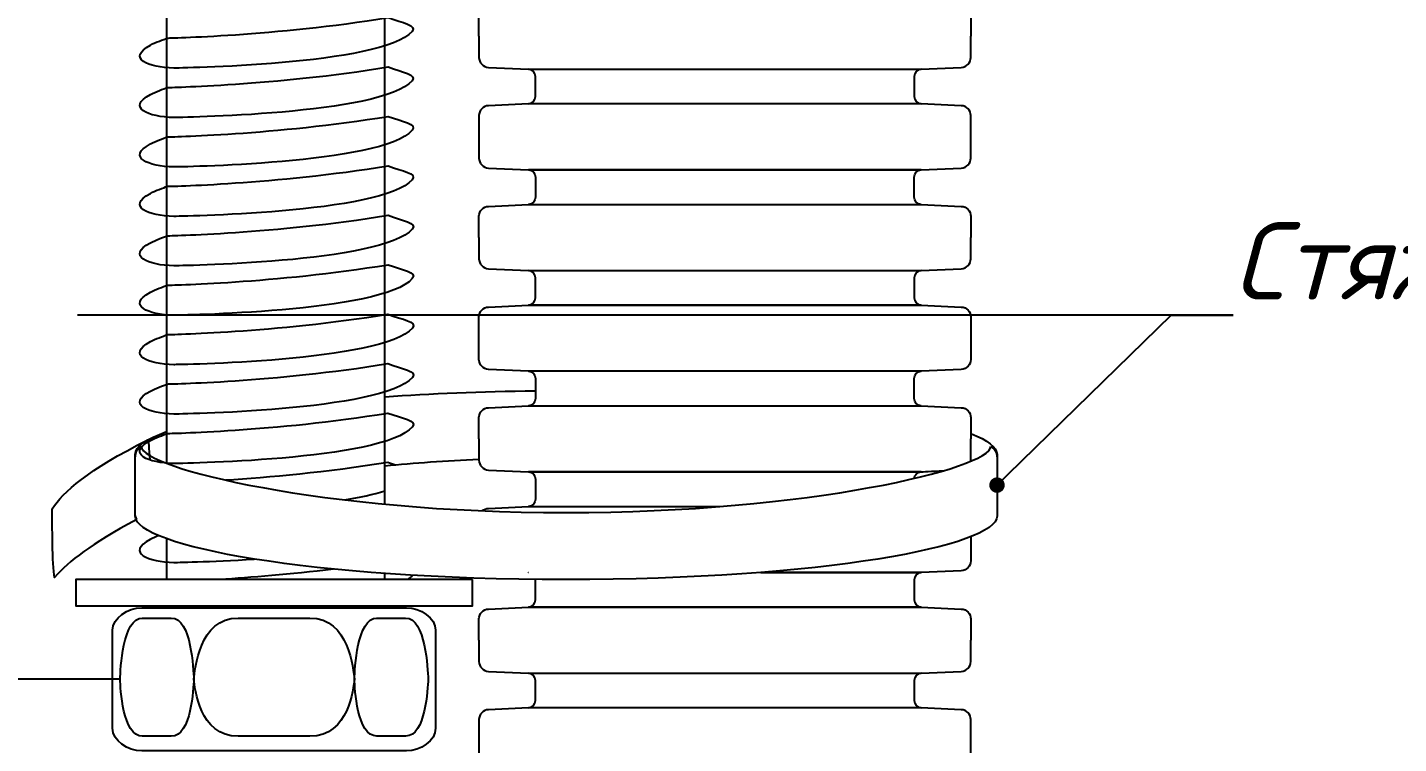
# Model space of a CAD drawing. Extents: x -152830 to 1281226, y -304852 to -2349.
# Drawn here: x 1081269 to 1085704, y -74813 to -72497 of the extents above; entities that cross this region are included whole.
import ezdxf
from ezdxf import colors
from ezdxf.entities.mleader import LeaderData, LeaderLine
from ezdxf.math import Vec2, Vec3

# ---------------------------------------------------------------- set-up
doc = ezdxf.new("R2010")
doc.units = 0
doc.header["$LTSCALE"] = 100
doc.header["$PDMODE"] = 1
doc.header["$PDSIZE"] = 200
doc.layers.get('Defpoints').update_dxf_attribs({"color": 42})
doc.styles.add('BDG_T_R', font='GOST_Common.ttf')
doc.styles.add('OlympDesign', font='isocpeui.ttf', dxfattribs={"height": 250})
doc.dimstyles.new('BDG_D_1-1', dxfattribs={"dimtxt": 2.5, "dimasz": 2, "dimexe": 1, "dimexo": 0.5, "dimgap": 0.5, "dimtad": 1, "dimdec": 4, "dimdsep": 46, "dimtxsty": 'BDG_T_R', "dimblk": 'ARCHTICK', "dimcen": 0, "dimclrd": 256, "dimclre": 256, "dimclrt": 256, "dimadec": 4, "dimazin": 2, "dimtfac": 1, "dimtdec": 4, "dimtofl": 0, "dimtmove": 1, "dimatfit": 3, "dimfxl": 1, "dimtolj": 1, "dimtzin": 0, "dimlwd": -1, "dimlwe": -1, "dimarcsym": 0})

# ---------------------------------------------------------------- blocks, each defined once
blk = doc.blocks.new('_ArchTick')
at = {"color": 0, "linetype": 'ByBlock', "const_width": 0.15}
blk.add_lwpolyline([(-0.5, -0.5), (0.5, 0.5)], dxfattribs=at)
blk = doc.blocks.new('*D291')
at = {"transparency": 16777216}
for p, q in [((1091184.2, -66611.5), (1093110.7, -66611.5)), ((1093109.7, -66611.5), (1093109.7, -80800.4)), ((1081640.2, -80800.4), (1093110.7, -80800.4))]:
    blk.add_line(p, q, dxfattribs=at)
at = {"layer": 'Defpoints', "color": 0, "transparency": 16777216}
for p in [(1091183.7, -66611.5), (1081639.7, -80800.4), (1093109.7, -80800.4)]:
    blk.add_point(p, dxfattribs=at)
at = {"transparency": 16777216, "xscale": 200, "yscale": 200, "zscale": 200}
for p, rotation in [((1093109.7, -66611.5), 90), ((1093109.7, -80800.4), 270)]:
    blk.add_blockref('_ArchTick', p, dxfattribs=dict(at, rotation=rotation))
at = {"transparency": 16777216, "insert": (1092934.6, -74006), "char_height": 250, "attachment_point": 5, "rotation": 90, "style": 'OlympDesign'}
blk.add_mtext('\\A1;Не более 1000 мм', dxfattribs=at)
blk = doc.blocks.new('*D292')
at = {"transparency": 16777216}
for p, q in [((1081568, -70460.2), (1080672.3, -70460.2)), ((1080673.3, -74604.8), (1080673.3, -70460.2)), ((1081568, -74604.8), (1080672.3, -74604.8))]:
    blk.add_line(p, q, dxfattribs=at)
at = {"layer": 'Defpoints', "color": 0, "transparency": 16777216}
for p in [(1080673.3, -70460.2), (1081568.5, -70460.2), (1081568.5, -74604.8)]:
    blk.add_point(p, dxfattribs=at)
at = {"transparency": 16777216, "xscale": 200, "yscale": 200, "zscale": 200}
for p, rotation in [((1080673.3, -70460.2), 90), ((1080673.3, -74604.8), 270)]:
    blk.add_blockref('_ArchTick', p, dxfattribs=dict(at, rotation=rotation))
at = {"transparency": 16777216, "insert": (1080498.3, -72532.5), "char_height": 250, "attachment_point": 5, "rotation": 90, "style": 'OlympDesign'}
blk.add_mtext('\\A1;300 мм', dxfattribs=at)
blk = doc.blocks.new('*D293')
at = {"transparency": 16777216}
for p, q in [((1081568, -74605.3), (1080672.3, -74605.3)), ((1080673.3, -78749.8), (1080673.3, -74605.3)), ((1081568, -78749.8), (1080672.3, -78749.8))]:
    blk.add_line(p, q, dxfattribs=at)
at = {"layer": 'Defpoints', "color": 0, "transparency": 16777216}
for p in [(1080673.3, -74605.3), (1081568.5, -74605.3), (1081568.5, -78749.8)]:
    blk.add_point(p, dxfattribs=at)
at = {"transparency": 16777216, "xscale": 200, "yscale": 200, "zscale": 200}
for p, rotation in [((1080673.3, -74605.3), 90), ((1080673.3, -78749.8), 270)]:
    blk.add_blockref('_ArchTick', p, dxfattribs=dict(at, rotation=rotation))
at = {"transparency": 16777216, "insert": (1080498.3, -76677.5), "char_height": 250, "attachment_point": 5, "rotation": 90, "style": 'OlympDesign'}
blk.add_mtext('\\A1;300 мм', dxfattribs=at)
blk = doc.blocks.new('_Dot')
at = {"color": 0, "linetype": 'ByBlock', "lineweight": -2}
blk.add_line((-0.5, 0), (-1, 0), dxfattribs=at)
at = {"color": 0, "linetype": 'ByBlock', "const_width": 0.5}
blk.add_lwpolyline([(-0.25, 0, 1), (0.25, 0, 1)], format="xyb", close=True, dxfattribs=at)

msp = doc.modelspace()

# ---------------------------------------------------------------- linework, layer by layer
msp.add_lwpolyline([(1082708.567488, -74282.206881), (1081424.932519, -74282.206881), (1081424.932519, -74367.912403), (1082708.567488, -74367.912403)], close=True)
for points in [[(1081717.979052, -70691.645155), (1081718.297632, -71694.081431), (1081718.647505, -72794.979776), (1081719.000897, -73906.951431)], [(1082424.75443, -74038.868788), (1082424.902087, -72882.174225), (1082425.048692, -71733.711355), (1082425.181716, -70691.645155)], [(1082424.798771, -73691.518367), (1082571.894605, -73680.970603), (1082735.43763, -73674.130732), (1082912.307056, -73672.25901)], [(1082729.366026, -73894.600158), (1082622.061154, -73899.3278), (1082520.129456, -73906.571162), (1082424.770161, -73915.642066)], [(1082295.212546, -74024.990747), (1082343.664324, -74016.904924), (1082388.117601, -74007.291552), (1082424.75992, -73995.865604)], [(1081719.0783, -74150.503584), (1081719.09225, -74194.399165), (1081719.106202, -74238.302051), (1081719.120156, -74282.206881)], [(1082258.615871, -74248.860314), (1082118.235581, -74266.329499), (1081989.07092, -74276.426701), (1081892.544036, -74282.206881)], [(1082424.723367, -74282.206881), (1082424.724185, -74275.800791), (1082424.725003, -74269.394743), (1082424.72582, -74262.988752)], [(1082499.449265, -74282.206881), (1082505.423814, -74277.926113), (1082510.462723, -74273.471594), (1082514.472251, -74268.83632)], [(1082889.485977, -74259.73142), (1082889.485627, -74259.73142), (1082889.485452, -74259.73142), (1082889.485452, -74259.73142)], [(1081646.917136, -74367.912403), (1081650.59661, -74370.048246), (1081654.850865, -74372.024227), (1081659.58376, -74373.830924)], [(1081719.147393, -74367.912403), (1081719.14802, -74369.885247), (1081719.148647, -74371.858087), (1081719.149274, -74373.830924)], [(1082035.785924, -74373.830924), (1082059.43526, -74372.091667), (1082083.596764, -74370.128209), (1082107.893723, -74367.912403)], [(1082424.711671, -74373.830924), (1082424.711923, -74371.858087), (1082424.712175, -74369.885247), (1082424.712426, -74367.912403)]]:
    msp.add_open_spline(points, degree=3)
for points, knots in [([(1082729.366026, -72525.422983), (1082729.366026, -72525.422983), (1082729.366026, -72456.861276), (1082729.366026, -72456.861276), (1082729.366026, -72439.597041), (1082742.778213, -72425.394635), (1082759.792679, -72424.641021), (1082759.792679, -72424.641021), (1082889.485452, -72418.90063), (1082889.485452, -72418.90063), (1084160.030207, -72418.90063), (1084160.030207, -72418.90063), (1084289.720826, -72424.641021), (1084289.720826, -72424.641021), (1084306.737445, -72425.394635), (1084320.149632, -72439.597041), (1084320.149632, -72456.85697), (1084320.149632, -72456.85697), (1084320.149632, -72456.861276), (1084320.149632, -72456.861276), (1084320.149632, -72525.422983), (1084320.149632, -72525.422983)], [0, 0, 0, 0, 0.125, 0.125, 0.125, 0.25, 0.25, 0.25, 0.375, 0.375, 0.5, 0.5, 0.625, 0.625, 0.625, 0.75, 0.75, 0.75, 0.875, 0.875, 1, 1, 1, 1]), ([(1081720.692165, -72531.453773), (1081708.873001, -72536.500526), (1081683.573243, -72544.809405), (1081666.571482, -72554.102794), (1081587.704026, -72596.940578), (1081660.600819, -72627.40284), (1081742.705321, -72628.725174), (1081742.705321, -72628.725174), (1082418.870041, -72620.605042), (1082512.892594, -72510.049223), (1082530.381273, -72489.4916), (1082482.488667, -72482.801882), (1082436.192408, -72465.029893), (1082071.922194, -72524.841837), (1081720.692165, -72531.453773), (1081720.692165, -72531.453773)], [0, 0, 0, 0, 0.2, 0.2, 0.2, 0.4, 0.4, 0.4, 0.6, 0.6, 0.6, 0.8, 0.8, 0.8, 1, 1, 1, 1]), ([(1082729.366026, -72525.422983), (1082729.366026, -72525.422983), (1082729.366026, -72593.984689), (1082729.366026, -72593.984689), (1082729.366026, -72611.248924), (1082742.778213, -72625.447024), (1082759.792679, -72626.200638), (1082759.792679, -72626.200638), (1082889.485452, -72631.941029), (1082889.485452, -72631.941029), (1084160.030207, -72631.941029), (1084160.030207, -72631.941029), (1084289.720826, -72626.200638), (1084289.720826, -72626.200638), (1084306.737445, -72625.447024), (1084320.149632, -72611.244618), (1084320.149632, -72593.984689), (1084320.149632, -72593.984689), (1084320.149632, -72525.422983), (1084320.149632, -72525.422983)], [0, 0, 0, 0, 0.1428571429, 0.1428571429, 0.1428571429, 0.2857142857, 0.2857142857, 0.2857142857, 0.4285714286, 0.4285714286, 0.5714285714, 0.5714285714, 0.7142857143, 0.7142857143, 0.7142857143, 0.8571428571, 0.8571428571, 0.8571428571, 1, 1, 1, 1]), ([(1081720.717803, -72691.292264), (1081708.733102, -72696.442895), (1081683.550291, -72704.695272), (1081666.543658, -72713.979337), (1081587.487962, -72756.863232), (1081660.600819, -72787.251929), (1081742.705321, -72788.574047), (1081742.705321, -72788.574047), (1082419.034906, -72780.455637), (1082513.064519, -72669.905965), (1082530.584983, -72649.313949), (1082482.278319, -72642.68149), (1082435.98206, -72624.909492), (1082071.711932, -72684.721316), (1081720.717803, -72691.292264), (1081720.717803, -72691.292264)], [0, 0, 0, 0, 0.2, 0.2, 0.2, 0.4, 0.4, 0.4, 0.6, 0.6, 0.6, 0.8, 0.8, 0.8, 1, 1, 1, 1]), ([(1084160.030207, -72631.941029), (1084160.030207, -72631.941029), (1082889.485452, -72631.941029), (1082889.485452, -72631.941029), (1082902.247377, -72632.505163), (1082912.307056, -72643.159121), (1082912.307056, -72656.108374), (1082912.307056, -72656.108374), (1082912.307056, -72720.299115), (1082912.307056, -72720.299115), (1082912.307056, -72733.244062), (1082902.247377, -72743.898019), (1082889.485452, -72744.462154), (1082889.485452, -72744.462154), (1084160.030207, -72744.462154), (1084160.030207, -72744.462154), (1084147.268281, -72743.898019), (1084137.208603, -72733.244062), (1084137.208603, -72720.299115), (1084137.208603, -72720.299115), (1084137.208603, -72656.108374), (1084137.208603, -72656.108374), (1084137.208603, -72643.159121), (1084147.268281, -72632.505163), (1084160.030207, -72631.941029)], [0, 0, 0, 0, 0.125, 0.125, 0.125, 0.25, 0.25, 0.25, 0.375, 0.375, 0.375, 0.5, 0.5, 0.5, 0.625, 0.625, 0.625, 0.75, 0.75, 0.75, 0.875, 0.875, 0.875, 1, 1, 1, 1]), ([(1084289.720826, -72951.757855), (1084289.720826, -72951.757855), (1084160.030207, -72957.498246), (1084160.030207, -72957.498246), (1082889.485452, -72957.498246), (1082889.485452, -72957.498246), (1082759.792679, -72951.757855), (1082759.792679, -72951.757855), (1082742.778213, -72951.004241), (1082729.368179, -72936.801835), (1082729.368179, -72919.541906), (1082729.368179, -72919.541906), (1082729.366026, -72919.541906), (1082729.366026, -72919.541906), (1082729.366026, -72782.414187), (1082729.366026, -72782.414187), (1082729.366026, -72765.149952), (1082742.778213, -72750.951852), (1082759.792679, -72750.198238), (1082759.792679, -72750.198238), (1082889.485452, -72744.457847), (1082889.485452, -72744.457847), (1084160.030207, -72744.457847), (1084160.030207, -72744.457847), (1084289.720826, -72750.198238), (1084289.720826, -72750.198238), (1084306.737445, -72750.951852), (1084320.149632, -72765.154258), (1084320.149632, -72782.414187), (1084320.149632, -72782.414187), (1084320.149632, -72919.541906), (1084320.149632, -72919.541906), (1084320.149632, -72936.801835), (1084306.737445, -72951.004241), (1084289.720826, -72951.757855)], [0, 0, 0, 0, 0.0769230769, 0.0769230769, 0.1538461538, 0.1538461538, 0.2307692308, 0.2307692308, 0.2307692308, 0.3076923077, 0.3076923077, 0.3076923077, 0.3846153846, 0.3846153846, 0.4615384615, 0.4615384615, 0.4615384615, 0.5384615385, 0.5384615385, 0.5384615385, 0.6153846154, 0.6153846154, 0.6923076923, 0.6923076923, 0.7692307692, 0.7692307692, 0.7692307692, 0.8461538462, 0.8461538462, 0.8461538462, 0.9230769231, 0.9230769231, 0.9230769231, 1, 1, 1, 1]), ([(1081720.743441, -72851.130756), (1081708.593203, -72856.385264), (1081683.527339, -72864.581139), (1081666.515833, -72873.85588), (1081587.271898, -72916.785886), (1081660.600819, -72947.101017), (1081742.705321, -72948.42292), (1081742.705321, -72948.42292), (1082419.199772, -72940.306232), (1082513.236444, -72829.762707), (1082530.788693, -72809.136297), (1082482.067972, -72802.561098), (1082435.771712, -72784.789092), (1082071.501671, -72844.600795), (1081720.743441, -72851.130756), (1081720.743441, -72851.130756)], [0, 0, 0, 0, 0.2, 0.2, 0.2, 0.4, 0.4, 0.4, 0.6, 0.6, 0.6, 0.8, 0.8, 0.8, 1, 1, 1, 1]), ([(1081720.769079, -73010.969247), (1081708.453304, -73016.327633), (1081683.504387, -73024.467006), (1081666.488008, -73033.732423), (1081587.055834, -73076.70854), (1081660.600819, -73106.950106), (1081742.705321, -73108.271794), (1081742.705321, -73108.271794), (1082419.364637, -73100.156828), (1082513.408369, -72989.619449), (1082530.992403, -72968.958646), (1082481.857624, -72962.440706), (1082435.561364, -72944.668691), (1082071.291409, -73004.480274), (1081720.769079, -73010.969247), (1081720.769079, -73010.969247)], [0, 0, 0, 0, 0.2, 0.2, 0.2, 0.4, 0.4, 0.4, 0.6, 0.6, 0.6, 0.8, 0.8, 0.8, 1, 1, 1, 1]), ([(1084160.030207, -73070.019371), (1084160.030207, -73070.019371), (1082889.485452, -73070.019371), (1082889.485452, -73070.019371), (1082902.247377, -73069.455236), (1082912.307056, -73058.801279), (1082912.307056, -73045.852026), (1082912.307056, -73045.852026), (1082912.307056, -72981.661284), (1082912.307056, -72981.661284), (1082912.307056, -72968.716338), (1082902.247377, -72958.06238), (1082889.485452, -72957.498246), (1082889.485452, -72957.498246), (1084160.030207, -72957.498246), (1084160.030207, -72957.498246), (1084147.268281, -72958.06238), (1084137.208603, -72968.716338), (1084137.208603, -72981.661284), (1084137.208603, -72981.661284), (1084137.208603, -73045.852026), (1084137.208603, -73045.852026), (1084137.208603, -73058.801279), (1084147.268281, -73069.455236), (1084160.030207, -73070.019371)], [0, 0, 0, 0, 0.125, 0.125, 0.125, 0.25, 0.25, 0.25, 0.375, 0.375, 0.375, 0.5, 0.5, 0.5, 0.625, 0.625, 0.625, 0.75, 0.75, 0.75, 0.875, 0.875, 0.875, 1, 1, 1, 1]), ([(1082729.366026, -73176.537417), (1082729.366026, -73176.537417), (1082729.366026, -73107.97571), (1082729.366026, -73107.97571), (1082729.366026, -73090.711475), (1082742.778213, -73076.513376), (1082759.792679, -73075.759761), (1082759.792679, -73075.759761), (1082889.485452, -73070.019371), (1082889.485452, -73070.019371), (1084160.030207, -73070.019371), (1084160.030207, -73070.019371), (1084289.720826, -73075.759761), (1084289.720826, -73075.759761), (1084306.737445, -73076.513376), (1084320.149632, -73090.715782), (1084320.149632, -73107.97571), (1084320.149632, -73107.97571), (1084320.149632, -73176.537417), (1084320.149632, -73176.537417)], [0, 0, 0, 0, 0.1428571429, 0.1428571429, 0.1428571429, 0.2857142857, 0.2857142857, 0.2857142857, 0.4285714286, 0.4285714286, 0.5714285714, 0.5714285714, 0.7142857143, 0.7142857143, 0.7142857143, 0.8571428571, 0.8571428571, 0.8571428571, 1, 1, 1, 1]), ([(1081720.794717, -73170.807739), (1081708.313406, -73176.270001), (1081683.481435, -73184.352873), (1081666.460183, -73193.608966), (1081586.839769, -73236.631194), (1081660.600819, -73266.799194), (1081742.705321, -73268.120667), (1081742.705321, -73268.120667), (1082419.529503, -73260.007423), (1082513.580294, -73149.476191), (1082531.196113, -73128.780994), (1082481.647276, -73122.320314), (1082435.351017, -73104.548291), (1082071.081147, -73164.359753), (1081720.794717, -73170.807739), (1081720.794717, -73170.807739)], [0, 0, 0, 0, 0.2, 0.2, 0.2, 0.4, 0.4, 0.4, 0.6, 0.6, 0.6, 0.8, 0.8, 0.8, 1, 1, 1, 1]), ([(1082729.366026, -73176.537417), (1082729.366026, -73176.537417), (1082729.366026, -73245.099123), (1082729.366026, -73245.099123), (1082729.366026, -73262.363358), (1082742.778213, -73276.565764), (1082759.792679, -73277.319379), (1082759.792679, -73277.319379), (1082889.485452, -73283.059769), (1082889.485452, -73283.059769), (1084160.030207, -73283.059769), (1084160.030207, -73283.059769), (1084289.720826, -73277.319379), (1084289.720826, -73277.319379), (1084306.737445, -73276.565764), (1084320.149632, -73262.363358), (1084320.149632, -73245.10343), (1084320.149632, -73245.10343), (1084320.149632, -73245.099123), (1084320.149632, -73245.099123), (1084320.149632, -73176.537417), (1084320.149632, -73176.537417)], [0, 0, 0, 0, 0.125, 0.125, 0.125, 0.25, 0.25, 0.25, 0.375, 0.375, 0.5, 0.5, 0.625, 0.625, 0.625, 0.75, 0.75, 0.75, 0.875, 0.875, 1, 1, 1, 1]), ([(1081720.820355, -73330.64623), (1081708.173507, -73336.21237), (1081683.458483, -73344.23874), (1081666.432358, -73353.48551), (1081586.623705, -73396.553848), (1081660.600819, -73426.648283), (1081742.705321, -73427.96954), (1081742.705321, -73427.96954), (1082419.694369, -73419.858018), (1082513.752219, -73309.332933), (1082531.399823, -73288.603343), (1082481.436928, -73282.199922), (1082435.140669, -73264.42789), (1082070.870886, -73324.239232), (1081720.820355, -73330.64623), (1081720.820355, -73330.64623)], [0, 0, 0, 0, 0.2, 0.2, 0.2, 0.4, 0.4, 0.4, 0.6, 0.6, 0.6, 0.8, 0.8, 0.8, 1, 1, 1, 1]), ([(1084160.030207, -73283.059769), (1084160.030207, -73283.059769), (1082889.485452, -73283.059769), (1082889.485452, -73283.059769), (1082902.247377, -73283.623904), (1082912.307056, -73294.277861), (1082912.307056, -73307.222808), (1082912.307056, -73307.222808), (1082912.307056, -73371.413549), (1082912.307056, -73371.413549), (1082912.307056, -73384.362802), (1082902.247377, -73395.01676), (1082889.485452, -73395.576588), (1082889.485452, -73395.576588), (1084160.030207, -73395.576588), (1084160.030207, -73395.576588), (1084160.030207, -73395.580894), (1084160.030207, -73395.580894), (1084147.268281, -73395.012453), (1084137.208603, -73384.362802), (1084137.208603, -73371.413549), (1084137.208603, -73371.413549), (1084137.208603, -73307.222808), (1084137.208603, -73307.222808), (1084137.208603, -73294.277861), (1084147.268281, -73283.623904), (1084160.030207, -73283.059769)], [0, 0, 0, 0, 0.1111111111, 0.1111111111, 0.1111111111, 0.2222222222, 0.2222222222, 0.2222222222, 0.3333333333, 0.3333333333, 0.3333333333, 0.4444444444, 0.4444444444, 0.4444444444, 0.5555555556, 0.5555555556, 0.6666666667, 0.6666666667, 0.6666666667, 0.7777777778, 0.7777777778, 0.7777777778, 0.8888888889, 0.8888888889, 0.8888888889, 1, 1, 1, 1]), ([(1084289.720826, -73602.876596), (1084289.720826, -73602.876596), (1084160.030207, -73608.61268), (1084160.030207, -73608.61268), (1082889.485452, -73608.61268), (1082889.485452, -73608.61268), (1082759.792679, -73602.876596), (1082759.792679, -73602.876596), (1082742.778213, -73602.118675), (1082729.368179, -73587.916269), (1082729.368179, -73570.65634), (1082729.368179, -73570.65634), (1082729.366026, -73570.65634), (1082729.366026, -73570.65634), (1082729.366026, -73433.532927), (1082729.366026, -73433.532927), (1082729.366026, -73416.268692), (1082742.778213, -73402.066286), (1082759.792679, -73401.312672), (1082759.792679, -73401.312672), (1082889.485452, -73395.576588), (1082889.485452, -73395.576588), (1084160.030207, -73395.576588), (1084160.030207, -73395.576588), (1084289.720826, -73401.312672), (1084289.720826, -73401.312672), (1084306.737445, -73402.066286), (1084320.149632, -73416.268692), (1084320.149632, -73433.528621), (1084320.149632, -73433.528621), (1084320.149632, -73433.532927), (1084320.149632, -73433.532927), (1084320.149632, -73570.65634), (1084320.149632, -73570.65634), (1084320.149632, -73587.920575), (1084306.737445, -73602.118675), (1084289.720826, -73602.872289)], [0, 0, 0, 0, 0.0714285714, 0.0714285714, 0.1428571429, 0.1428571429, 0.2142857143, 0.2142857143, 0.2142857143, 0.2857142857, 0.2857142857, 0.2857142857, 0.3571428571, 0.3571428571, 0.4285714286, 0.4285714286, 0.4285714286, 0.5, 0.5, 0.5, 0.5714285714, 0.5714285714, 0.6428571429, 0.6428571429, 0.7142857143, 0.7142857143, 0.7142857143, 0.7857142857, 0.7857142857, 0.7857142857, 0.8571428571, 0.8571428571, 0.9285714286, 0.9285714286, 0.9285714286, 1, 1, 1, 1]), ([(1081720.845993, -73490.484721), (1081708.033608, -73496.154739), (1081683.435531, -73504.124606), (1081666.404533, -73513.362053), (1081586.407641, -73556.476502), (1081660.600819, -73586.497372), (1081742.705321, -73587.818414), (1081742.705321, -73587.818414), (1082419.859234, -73579.708613), (1082513.924144, -73469.189676), (1082531.603533, -73448.425691), (1082481.22658, -73442.07953), (1082434.930321, -73424.30749), (1082070.660624, -73484.118711), (1081720.845993, -73490.484721), (1081720.845993, -73490.484721)], [0, 0, 0, 0, 0.2, 0.2, 0.2, 0.4, 0.4, 0.4, 0.6, 0.6, 0.6, 0.8, 0.8, 0.8, 1, 1, 1, 1]), ([(1081720.871631, -73650.323213), (1081707.893709, -73656.097108), (1081683.412579, -73664.010473), (1081666.376709, -73673.238596), (1081586.191577, -73716.399155), (1081660.600819, -73746.34646), (1081742.705321, -73747.667287), (1081742.705321, -73747.667287), (1082420.0241, -73739.559209), (1082514.096069, -73629.046418), (1082531.807243, -73608.24804), (1082481.016233, -73601.959138), (1082434.719973, -73584.187089), (1082070.450362, -73643.99819), (1081720.871631, -73650.323213), (1081720.871631, -73650.323213)], [0, 0, 0, 0, 0.2, 0.2, 0.2, 0.4, 0.4, 0.4, 0.6, 0.6, 0.6, 0.8, 0.8, 0.8, 1, 1, 1, 1]), ([(1084160.030207, -73721.133805), (1084160.030207, -73721.133805), (1082889.485452, -73721.133805), (1082889.485452, -73721.133805), (1082902.247377, -73720.56967), (1082912.307056, -73709.915712), (1082912.307056, -73696.970766), (1082912.307056, -73696.970766), (1082912.307056, -73632.780025), (1082912.307056, -73632.780025), (1082912.307056, -73619.830772), (1082902.247377, -73609.176814), (1082889.485452, -73608.616986), (1082889.485452, -73608.616986), (1084160.030207, -73608.616986), (1084160.030207, -73608.616986), (1084160.030207, -73608.61268), (1084160.030207, -73608.61268), (1084147.268281, -73609.181121), (1084137.208603, -73619.830772), (1084137.208603, -73632.780025), (1084137.208603, -73632.780025), (1084137.208603, -73696.970766), (1084137.208603, -73696.970766), (1084137.208603, -73696.96646), (1084137.208603, -73696.96646), (1084137.208603, -73709.915712), (1084147.268281, -73720.56967), (1084160.030207, -73721.133805)], [0, 0, 0, 0, 0.1, 0.1, 0.1, 0.2, 0.2, 0.2, 0.3, 0.3, 0.3, 0.4, 0.4, 0.4, 0.5, 0.5, 0.6, 0.6, 0.6, 0.7, 0.7, 0.7, 0.8, 0.8, 0.9, 0.9, 0.9, 1, 1, 1, 1]), ([(1081720.897269, -73810.161704), (1081707.75381, -73816.039477), (1081683.389627, -73823.89634), (1081666.348884, -73833.115139), (1081585.975512, -73876.321809), (1081660.600819, -73906.195549), (1081742.705321, -73907.516161), (1081742.705321, -73907.516161), (1082420.188965, -73899.409804), (1082514.267995, -73788.90316), (1082532.010954, -73768.070388), (1082480.805885, -73761.838746), (1082434.509625, -73744.066688), (1082070.240101, -73803.877669), (1081720.897269, -73810.161704), (1081720.897269, -73810.161704)], [0, 0, 0, 0, 0.2, 0.2, 0.2, 0.4, 0.4, 0.4, 0.6, 0.6, 0.6, 0.8, 0.8, 0.8, 1, 1, 1, 1]), ([(1082729.366026, -73827.656157), (1082729.366026, -73827.656157), (1082729.366026, -73759.094451), (1082729.366026, -73759.094451), (1082729.366026, -73741.830216), (1082742.778213, -73727.62781), (1082759.792679, -73726.874195), (1082759.792679, -73726.874195), (1082889.485452, -73721.133805), (1082889.485452, -73721.133805), (1084160.030207, -73721.133805), (1084160.030207, -73721.133805), (1084289.720826, -73726.874195), (1084289.720826, -73726.874195), (1084306.737445, -73727.62781), (1084320.149632, -73741.830216), (1084320.149632, -73759.090144), (1084320.149632, -73759.090144), (1084320.149632, -73759.094451), (1084320.149632, -73759.094451), (1084320.149632, -73827.656157), (1084320.149632, -73827.656157)], [0, 0, 0, 0, 0.125, 0.125, 0.125, 0.25, 0.25, 0.25, 0.375, 0.375, 0.5, 0.5, 0.625, 0.625, 0.625, 0.75, 0.75, 0.75, 0.875, 0.875, 1, 1, 1, 1]), ([(1081622.576105, -74088.251539), (1081619.333832, -74082.489289), (1081617.4506, -74074.71992), (1081617.4506, -74063.360162), (1081617.4506, -74007.428993), (1081617.4506, -73926.02369), (1081617.4506, -73877.195884), (1081617.4506, -73852.914221), (1081652.850608, -73827.901456), (1081718.968194, -73804.048478)], [0.3149692558, 0.3149692558, 0.3149692558, 0.3149692558, 0.375, 0.375, 0.375, 0.5, 0.5, 0.5, 0.5313210014, 0.5313210014, 0.5313210014, 0.5313210014]), ([(1081622.576105, -74088.251539), (1081469.315478, -74171.389151), (1081407.223857, -74220.232422), (1081355.968047, -74276.011302), (1081349.256244, -74233.967167), (1081348.960392, -74102.311215), (1081348.960392, -74053.483413), (1081384.865594, -73998.975194), (1081461.453297, -73929.420314), (1081659.91419, -73830.153804), (1081659.91419, -73830.153804), (1081662.026687, -73858.891151), (1081664.755836, -73896.017124)], [0.02485181557, 0.02485181557, 0.02485181557, 0.02485181557, 0.25, 0.25, 0.25, 0.5, 0.5, 0.5, 0.75, 0.75, 0.75, 0.83851165998, 0.83851165998, 0.83851165998, 0.83851165998]), ([(1082729.366026, -73827.656157), (1082729.366026, -73827.656157), (1082729.366026, -73896.217864), (1082729.366026, -73896.217864), (1082729.366026, -73913.482098), (1082742.778213, -73927.680198), (1082759.792679, -73928.433813), (1082759.792679, -73928.433813), (1082889.485452, -73934.174203), (1082889.485452, -73934.174203), (1084160.030207, -73934.174203), (1084160.030207, -73934.174203), (1084196.7002, -73932.551109), (1084231.042221, -73931.031056)], [0, 0, 0, 0, 0.14285714286, 0.14285714286, 0.14285714286, 0.28571428571, 0.28571428571, 0.28571428571, 0.42857142857, 0.42857142857, 0.57142857143, 0.57142857143, 0.64739174375, 0.64739174375, 0.64739174375, 0.64739174375]), ([(1084319.876877, -73900.45551), (1084320.056832, -73899.068104), (1084320.149632, -73897.653561), (1084320.149632, -73896.217864), (1084320.149632, -73896.217864), (1084320.149632, -73827.656157), (1084320.149632, -73827.656157)], [0.84525986099, 0.84525986099, 0.84525986099, 0.84525986099, 0.85714285714, 0.85714285714, 0.85714285714, 1, 1, 1, 1]), ([(1084320.149632, -73810.273899), (1084375.643999, -73832.230641), (1084405.175025, -73855.018209), (1084405.175025, -73877.195884), (1084405.175025, -73926.02369), (1084405.175025, -74007.428993), (1084405.175025, -74063.360162), (1084405.175025, -74063.360166), (1084405.175025, -74063.36017), (1084405.175025, -74063.360174)], [0.72139293981, 0.72139293981, 0.72139293981, 0.72139293981, 0.75, 0.75, 0.75, 0.875, 0.875, 0.875, 0.87500002082, 0.87500002082, 0.87500002082, 0.87500002082]), ([(1084385.411475, -73852.59771), (1084383.094344, -73922.313662), (1083798.524851, -74066.092746), (1082224.102562, -74066.092746), (1081639.531281, -73922.313662), (1081637.21415, -73852.59771), (1081625.615982, -73859.411433), (1081617.4506, -73867.498147), (1081617.4506, -73891.152189), (1081617.4506, -73947.083358), (1081617.4506, -74028.488661), (1081617.4506, -74077.316467), (1081617.4506, -74174.222944), (1082181.285708, -74282.774075), (1083011.313706, -74282.774075), (1083841.339917, -74282.774075), (1084405.175025, -74174.222944), (1084405.175025, -74077.316467), (1084405.175025, -74028.488661), (1084405.175025, -73947.083358), (1084405.175025, -73891.152189), (1084405.175025, -73867.498147), (1084397.009643, -73859.411433), (1084385.411475, -73852.59771)], [0, 0, 0, 0, 0.125, 0.125, 0.25, 0.25, 0.25, 0.375, 0.375, 0.375, 0.5, 0.5, 0.5, 0.625, 0.625, 0.625, 0.75, 0.75, 0.75, 0.875, 0.875, 0.875, 1, 1, 1, 1]), ([(1084385.411475, -73852.59771), (1084383.094344, -73922.313662), (1083798.524851, -74066.092746), (1082224.102562, -74066.092746), (1081639.531281, -73922.313662), (1081637.21415, -73852.59771), (1081625.615982, -73859.411433), (1081617.4506, -73867.498147), (1081617.4506, -73891.152189), (1081617.4506, -73947.083358), (1081617.4506, -74028.488661), (1081617.4506, -74077.316467), (1081617.4506, -74174.222944), (1082181.285708, -74282.774075), (1083011.313706, -74282.774075), (1083841.339917, -74282.774075), (1084405.175025, -74174.222944), (1084405.175025, -74077.316467), (1084405.175025, -74028.488661), (1084405.175025, -73947.083358), (1084405.175025, -73891.152189), (1084405.175025, -73867.498147), (1084397.009643, -73859.411433), (1084385.411475, -73852.59771)], [0, 0, 0, 0, 0.125, 0.125, 0.25, 0.25, 0.25, 0.375, 0.375, 0.375, 0.5, 0.5, 0.5, 0.625, 0.625, 0.625, 0.75, 0.75, 0.75, 0.875, 0.875, 0.875, 1, 1, 1, 1]), ([(1082459.102884, -73912.481461), (1082450.947223, -73909.90496), (1082442.538947, -73907.109307), (1082434.299278, -73903.946288), (1082237.903522, -73936.193295), (1082045.91524, -73952.869082), (1081910.670644, -73961.390449)], [0.76440459929, 0.76440459929, 0.76440459929, 0.76440459929, 0.8, 0.8, 0.8, 0.9078299384, 0.9078299384, 0.9078299384, 0.9078299384]), ([(1084137.365954, -73955.550761), (1084138.688794, -73943.893411), (1084148.198084, -73934.697236), (1084160.030207, -73934.174203), (1084160.030207, -73934.174203), (1082889.485452, -73934.174203), (1082889.485452, -73934.174203), (1082902.247377, -73934.738337), (1082912.307056, -73945.392295), (1082912.307056, -73958.337242), (1082912.307056, -73958.337242), (1082912.307056, -74022.53229), (1082912.307056, -74022.53229), (1082912.307056, -74035.477236), (1082902.247377, -74046.131194), (1082889.485452, -74046.695328), (1082889.485452, -74046.695328), (1083196.12186, -74046.695328), (1083508.114478, -74046.695328)], [0.89698417447, 0.89698417447, 0.89698417447, 0.89698417447, 1, 1, 1, 1.11111111111, 1.11111111111, 1.11111111111, 1.22222222222, 1.22222222222, 1.22222222222, 1.33333333333, 1.33333333333, 1.33333333333, 1.44444444444, 1.44444444444, 1.44444444444, 1.49902957668, 1.49902957668, 1.49902957668, 1.49902957668]), ([(1082740.226879, -74060.381309), (1082745.487578, -74055.710328), (1082752.289897, -74052.76373), (1082759.792679, -74052.431412), (1082759.792679, -74052.431412), (1082889.485452, -74046.691022), (1082889.485452, -74046.691022), (1083196.157399, -74046.691022), (1083508.168715, -74046.691022)], [1.50454116129, 1.50454116129, 1.50454116129, 1.50454116129, 1.53846153846, 1.53846153846, 1.53846153846, 1.61538461538, 1.61538461538, 1.65317651213, 1.65317651213, 1.65317651213, 1.65317651213]), ([(1081693.713402, -74140.674331), (1081684.248278, -74144.390162), (1081674.458867, -74148.462191), (1081666.293234, -74152.868226), (1081585.543384, -74196.167117), (1081660.600819, -74225.893726), (1081742.705321, -74227.213907), (1081742.705321, -74227.213907), (1081859.35298, -74225.819444), (1082002.585037, -74216.299082)], [1.10421820291, 1.10421820291, 1.10421820291, 1.10421820291, 1.2, 1.2, 1.2, 1.4, 1.4, 1.4, 1.48296844309, 1.48296844309, 1.48296844309, 1.48296844309]), ([(1084320.149632, -74144.238452), (1084320.149632, -74181.232066), (1084320.149632, -74221.770774), (1084320.149632, -74221.770774), (1084320.149632, -74239.035009), (1084306.737445, -74253.237415), (1084289.720826, -74253.99103), (1084289.720826, -74253.99103), (1084160.030207, -74259.73142), (1084160.030207, -74259.73142), (1083915.68871, -74259.73142), (1083641.310002, -74259.73142)], [0.88125193812, 0.88125193812, 0.88125193812, 0.88125193812, 0.92307692308, 0.92307692308, 0.92307692308, 1, 1, 1, 1.07692307692, 1.07692307692, 1.11065648958, 1.11065648958, 1.11065648958, 1.11065648958]), ([(1083641.310002, -74259.73142), (1083915.68871, -74259.73142), (1084160.030207, -74259.73142), (1084160.030207, -74259.73142), (1084147.268281, -74260.295554), (1084137.208603, -74270.949512), (1084137.208603, -74283.894459), (1084137.208603, -74283.894459), (1084137.208603, -74348.0852), (1084137.208603, -74348.0852), (1084137.208603, -74361.034453), (1084147.268281, -74371.688411), (1084160.030207, -74372.252545), (1084160.030207, -74372.252545), (1082889.485452, -74372.252545), (1082889.485452, -74372.252545), (1082902.247377, -74371.688411), (1082912.307056, -74361.034453), (1082912.307056, -74348.0852), (1082912.307056, -74348.0852), (1082912.307056, -74283.894459), (1082912.307056, -74283.894459), (1082912.307056, -74283.342867), (1082912.288791, -74282.795435), (1082912.25283, -74282.252767)], [0.57018320443, 0.57018320443, 0.57018320443, 0.57018320443, 0.625, 0.625, 0.625, 0.75, 0.75, 0.75, 0.875, 0.875, 0.875, 1, 1, 1, 1.125, 1.125, 1.125, 1.25, 1.25, 1.25, 1.375, 1.375, 1.375, 1.38032631949, 1.38032631949, 1.38032631949, 1.38032631949]), ([(1082494.509649, -74373.830924), (1082494.509649, -74373.830924), (1081638.985881, -74373.830924), (1081638.985881, -74373.830924), (1081593.1784, -74373.830924), (1081544.334703, -74406.50912), (1081544.334703, -74446.834388), (1081544.334703, -74446.834388), (1081544.334703, -74565.015686), (1081544.334703, -74565.015686), (1081544.334703, -74645.491067), (1081544.334703, -74645.491067), (1081544.334703, -74763.668384), (1081544.334703, -74763.668384), (1081544.334703, -74803.997633), (1081593.1784, -74836.675829), (1081638.985881, -74836.675829), (1081638.985881, -74836.675829), (1082494.509649, -74836.675829), (1082494.509649, -74836.675829), (1082540.330563, -74836.675829), (1082589.165305, -74803.997633), (1082589.165305, -74763.668384), (1082589.165305, -74763.668384), (1082589.165305, -74645.491067), (1082589.165305, -74645.491067), (1082589.165305, -74565.015686), (1082589.165305, -74565.015686), (1082589.165305, -74446.834388), (1082589.165305, -74446.834388), (1082589.165305, -74406.50912), (1082540.330563, -74373.830924), (1082494.509649, -74373.830924)], [0, 0, 0, 0, 0.0833333333, 0.0833333333, 0.0833333333, 0.1666666667, 0.1666666667, 0.1666666667, 0.25, 0.25, 0.3333333333, 0.3333333333, 0.4166666667, 0.4166666667, 0.4166666667, 0.5, 0.5, 0.5, 0.5833333333, 0.5833333333, 0.5833333333, 0.6666666667, 0.6666666667, 0.6666666667, 0.75, 0.75, 0.8333333333, 0.8333333333, 0.9166666667, 0.9166666667, 0.9166666667, 1, 1, 1, 1]), ([(1082729.366026, -74478.770591), (1082729.366026, -74478.770591), (1082729.366026, -74410.208885), (1082729.366026, -74410.208885), (1082729.366026, -74392.94465), (1082742.778213, -74378.742244), (1082759.792679, -74377.992935), (1082759.792679, -74377.992935), (1082889.485452, -74372.252545), (1082889.485452, -74372.252545), (1084160.030207, -74372.252545), (1084160.030207, -74372.252545), (1084289.720826, -74377.992935), (1084289.720826, -74377.992935), (1084306.737445, -74378.742244), (1084320.149632, -74392.94465), (1084320.149632, -74410.208885), (1084320.149632, -74410.208885), (1084320.149632, -74478.770591), (1084320.149632, -74478.770591)], [0, 0, 0, 0, 0.1428571429, 0.1428571429, 0.1428571429, 0.2857142857, 0.2857142857, 0.2857142857, 0.4285714286, 0.4285714286, 0.5714285714, 0.5714285714, 0.7142857143, 0.7142857143, 0.7142857143, 0.8571428571, 0.8571428571, 0.8571428571, 1, 1, 1, 1]), ([(1081806.998887, -74605.253376), (1081806.994409, -74605.16978), (1081806.98993, -74605.01453), (1081806.985452, -74604.926953), (1081806.985452, -74604.903068), (1081806.98993, -74604.839376), (1081806.98993, -74604.815491), (1081806.98993, -74604.815491), (1081806.980974, -74604.815491), (1081806.980974, -74604.815491), (1081805.62408, -74574.227203), (1081799.408342, -74407.086333), (1081734.15653, -74407.086333), (1081734.15653, -74407.086333), (1081641.350369, -74407.086333), (1081641.350369, -74407.086333), (1081576.098556, -74407.086333), (1081569.887296, -74574.227203), (1081568.543837, -74604.815491), (1081568.543837, -74604.815491), (1081568.516968, -74604.815491), (1081568.516968, -74604.815491), (1081568.521446, -74604.879183), (1081568.525924, -74605.042395), (1081568.530403, -74605.110068), (1081568.530403, -74605.145895), (1081568.525924, -74605.217549), (1081568.525924, -74605.253376), (1081568.525924, -74605.253376), (1081568.539359, -74605.253376), (1081568.539359, -74605.253376), (1081569.882818, -74633.696026), (1081576.067209, -74789.627029), (1081641.345891, -74789.627029), (1081641.345891, -74789.627029), (1081734.152051, -74789.627029), (1081734.152051, -74789.627029), (1081799.430733, -74789.627029), (1081805.610646, -74633.696026), (1081806.967539, -74605.253376), (1081806.967539, -74605.253376), (1081806.998887, -74605.253376), (1081806.998887, -74605.253376)], [0, 0, 0, 0, 0.0714285714, 0.0714285714, 0.0714285714, 0.1428571429, 0.1428571429, 0.1428571429, 0.2142857143, 0.2142857143, 0.2142857143, 0.2857142857, 0.2857142857, 0.2857142857, 0.3571428571, 0.3571428571, 0.3571428571, 0.4285714286, 0.4285714286, 0.4285714286, 0.5, 0.5, 0.5, 0.5714285714, 0.5714285714, 0.5714285714, 0.6428571429, 0.6428571429, 0.6428571429, 0.7142857143, 0.7142857143, 0.7142857143, 0.7857142857, 0.7857142857, 0.7857142857, 0.8571428571, 0.8571428571, 0.8571428571, 0.9285714286, 0.9285714286, 0.9285714286, 1, 1, 1, 1]), ([(1082326.514555, -74605.253376), (1082326.505599, -74605.181722), (1082326.496642, -74605.054338), (1082326.487686, -74604.982684), (1082326.492164, -74604.946857), (1082326.501121, -74604.851318), (1082326.505599, -74604.815491), (1082326.505599, -74604.815491), (1082326.469773, -74604.815491), (1082326.469773, -74604.815491), (1082323.097691, -74574.219241), (1082309.51084, -74407.086333), (1082182.701727, -74407.086333), (1082182.701727, -74407.086333), (1081950.79828, -74407.086333), (1081950.79828, -74407.086333), (1081824.002602, -74407.086333), (1081810.415751, -74574.227203), (1081807.043669, -74604.815491), (1081807.048147, -74604.815491), (1081806.985452, -74604.815491), (1081806.98993, -74604.815491), (1081806.994409, -74604.867241), (1081807.0168, -74605.006568), (1081807.021278, -74605.062299), (1081807.0168, -74605.114049), (1081807.003365, -74605.201626), (1081806.998887, -74605.253376), (1081806.994409, -74605.253376), (1081807.048147, -74605.253376), (1081807.043669, -74605.253376), (1081810.402317, -74633.692045), (1081823.948864, -74789.627029), (1081950.793802, -74789.627029), (1081950.793802, -74789.627029), (1082182.697249, -74789.627029), (1082182.697249, -74789.627029), (1082309.555622, -74789.627029), (1082323.093213, -74633.700007), (1082326.45186, -74605.253376), (1082326.45186, -74605.253376), (1082326.514555, -74605.253376), (1082326.514555, -74605.253376)], [0, 0, 0, 0, 0.0714285714, 0.0714285714, 0.0714285714, 0.1428571429, 0.1428571429, 0.1428571429, 0.2142857143, 0.2142857143, 0.2142857143, 0.2857142857, 0.2857142857, 0.2857142857, 0.3571428571, 0.3571428571, 0.3571428571, 0.4285714286, 0.4285714286, 0.4285714286, 0.5, 0.5, 0.5, 0.5714285714, 0.5714285714, 0.5714285714, 0.6428571429, 0.6428571429, 0.6428571429, 0.7142857143, 0.7142857143, 0.7142857143, 0.7857142857, 0.7857142857, 0.7857142857, 0.8571428571, 0.8571428571, 0.8571428571, 0.9285714286, 0.9285714286, 0.9285714286, 1, 1, 1, 1]), ([(1082564.996474, -74605.253376), (1082564.991996, -74605.102107), (1082564.978561, -74604.835395), (1082564.969605, -74604.680145), (1082564.974083, -74604.608491), (1082564.98304, -74604.429356), (1082564.987518, -74604.361682), (1082564.987518, -74604.361682), (1082564.95617, -74604.361682), (1082564.95617, -74604.361682), (1082563.567929, -74572.810046), (1082557.150672, -74407.086333), (1082492.163073, -74407.086333), (1082492.163073, -74407.086333), (1082399.347956, -74407.086333), (1082399.347956, -74407.086333), (1082334.360357, -74407.086333), (1082327.9431, -74572.810046), (1082326.554859, -74604.361682), (1082326.554859, -74604.361682), (1082326.505599, -74604.361682), (1082326.505599, -74604.361682), (1082326.510077, -74604.473144), (1082326.52799, -74604.751799), (1082326.532468, -74604.867241), (1082326.52799, -74604.970741), (1082326.519033, -74605.153857), (1082326.514555, -74605.253376), (1082326.514555, -74605.253376), (1082326.550381, -74605.253376), (1082326.550381, -74605.253376), (1082327.925187, -74634.500143), (1082334.30214, -74789.173221), (1082399.343478, -74789.173221), (1082399.343478, -74789.173221), (1082492.158595, -74789.173221), (1082492.158595, -74789.173221), (1082557.195454, -74789.173221), (1082563.567929, -74634.500143), (1082564.942736, -74605.253376), (1082564.942736, -74605.253376), (1082564.996474, -74605.253376), (1082564.996474, -74605.253376)], [0, 0, 0, 0, 0.0714285714, 0.0714285714, 0.0714285714, 0.1428571429, 0.1428571429, 0.1428571429, 0.2142857143, 0.2142857143, 0.2142857143, 0.2857142857, 0.2857142857, 0.2857142857, 0.3571428571, 0.3571428571, 0.3571428571, 0.4285714286, 0.4285714286, 0.4285714286, 0.5, 0.5, 0.5, 0.5714285714, 0.5714285714, 0.5714285714, 0.6428571429, 0.6428571429, 0.6428571429, 0.7142857143, 0.7142857143, 0.7142857143, 0.7857142857, 0.7857142857, 0.7857142857, 0.8571428571, 0.8571428571, 0.8571428571, 0.9285714286, 0.9285714286, 0.9285714286, 1, 1, 1, 1]), ([(1082729.366026, -74478.770591), (1082729.366026, -74478.770591), (1082729.366026, -74547.332298), (1082729.366026, -74547.332298), (1082729.366026, -74564.596532), (1082742.778213, -74578.798938), (1082759.792679, -74579.552553), (1082759.792679, -74579.552553), (1082889.485452, -74585.288637), (1082889.485452, -74585.288637), (1084160.030207, -74585.288637), (1084160.030207, -74585.288637), (1084289.720826, -74579.552553), (1084289.720826, -74579.552553), (1084306.737445, -74578.798938), (1084320.149632, -74564.596532), (1084320.149632, -74547.336604), (1084320.149632, -74547.336604), (1084320.149632, -74547.332298), (1084320.149632, -74547.332298), (1084320.149632, -74478.770591), (1084320.149632, -74478.770591)], [0, 0, 0, 0, 0.125, 0.125, 0.125, 0.25, 0.25, 0.25, 0.375, 0.375, 0.5, 0.5, 0.625, 0.625, 0.625, 0.75, 0.75, 0.75, 0.875, 0.875, 1, 1, 1, 1]), ([(1084160.030207, -74585.288637), (1084160.030207, -74585.288637), (1082889.485452, -74585.288637), (1082889.485452, -74585.288637), (1082902.247377, -74585.852771), (1082912.307056, -74596.506729), (1082912.307056, -74609.455982), (1082912.307056, -74609.455982), (1082912.307056, -74673.646724), (1082912.307056, -74673.646724), (1082912.307056, -74686.595976), (1082902.247377, -74697.249934), (1082889.485452, -74697.809762), (1082889.485452, -74697.809762), (1084160.030207, -74697.809762), (1084160.030207, -74697.809762), (1084160.030207, -74697.814068), (1084160.030207, -74697.814068), (1084147.268281, -74697.245628), (1084137.208603, -74686.595976), (1084137.208603, -74673.646724), (1084137.208603, -74673.646724), (1084137.208603, -74609.455982), (1084137.208603, -74609.455982), (1084137.208603, -74596.506729), (1084147.268281, -74585.852771), (1084160.030207, -74585.288637)], [0, 0, 0, 0, 0.1111111111, 0.1111111111, 0.1111111111, 0.2222222222, 0.2222222222, 0.2222222222, 0.3333333333, 0.3333333333, 0.3333333333, 0.4444444444, 0.4444444444, 0.4444444444, 0.5555555556, 0.5555555556, 0.6666666667, 0.6666666667, 0.6666666667, 0.7777777778, 0.7777777778, 0.7777777778, 0.8888888889, 0.8888888889, 0.8888888889, 1, 1, 1, 1]), ([(1084289.720826, -74905.105464), (1084289.720826, -74905.105464), (1084160.030207, -74910.845854), (1084160.030207, -74910.845854), (1082889.485452, -74910.845854), (1082889.485452, -74910.845854), (1082759.792679, -74905.105464), (1082759.792679, -74905.105464), (1082742.778213, -74904.351849), (1082729.368179, -74890.149443), (1082729.368179, -74872.889515), (1082729.368179, -74872.889515), (1082729.366026, -74872.889515), (1082729.366026, -74872.889515), (1082729.366026, -74735.766102), (1082729.366026, -74735.766102), (1082729.366026, -74718.501867), (1082742.778213, -74704.299461), (1082759.792679, -74703.545846), (1082759.792679, -74703.545846), (1082889.485452, -74697.805456), (1082889.485452, -74697.805456), (1084160.030207, -74697.805456), (1084160.030207, -74697.805456), (1084289.720826, -74703.545846), (1084289.720826, -74703.545846), (1084306.737445, -74704.299461), (1084320.149632, -74718.501867), (1084320.149632, -74735.761795), (1084320.149632, -74735.761795), (1084320.149632, -74735.766102), (1084320.149632, -74735.766102), (1084320.149632, -74872.889515), (1084320.149632, -74872.889515), (1084320.149632, -74890.153749), (1084306.737445, -74904.351849), (1084289.720826, -74905.105464)], [0, 0, 0, 0, 0.0714285714, 0.0714285714, 0.1428571429, 0.1428571429, 0.2142857143, 0.2142857143, 0.2142857143, 0.2857142857, 0.2857142857, 0.2857142857, 0.3571428571, 0.3571428571, 0.4285714286, 0.4285714286, 0.4285714286, 0.5, 0.5, 0.5, 0.5714285714, 0.5714285714, 0.6428571429, 0.6428571429, 0.7142857143, 0.7142857143, 0.7142857143, 0.7857142857, 0.7857142857, 0.7857142857, 0.8571428571, 0.8571428571, 0.9285714286, 0.9285714286, 0.9285714286, 1, 1, 1, 1])]:
    msp.add_open_spline(points, degree=3, knots=knots)

# ---------------------------------------------------------------- dimensions: what is measured, and where the dimension line sits
for base, p1, p2, text, picture, middle in [((1093109.714879, -80800.445882), (1091183.714321, -66611.532231), (1081639.723119, -80800.445882), 'Не более 1000 мм', '*D291', (1093109.714879, -74005.989056)), ((1080673.336288, -70460.222703), (1081568.516968, -74604.815491), (1081568.525924, -70460.222703), '300 мм', '*D292', (1080673.336288, -72532.519097)), ((1080673.322854, -74605.253376), (1081568.503533, -78749.846165), (1081568.51249, -74605.253376), '300 мм', '*D293', (1080673.322853, -76677.549771))]:
    dim = msp.add_linear_dim(base=base, p1=p1, p2=p2, angle=90, text=text, dimstyle='BDG_D_1-1', override={"dimtxt": 250, "dimasz": 200, "dimgap": 50, "dimtxsty": 'OlympDesign'})
    dim.commit()
    dim.dimension.update_dxf_attribs({"geometry": picture, "text_midpoint": middle, "dimtype": 160})

# ---------------------------------------------------------------- leaders
ml = msp.add_multileader_mtext('Standard')
ml.set_content('Стяжка из нерж. стали', color=256, style='OlympDesign')
ml.set_leader_properties(color=256, linetype='ByLayer', lineweight=-1)
ml.set_arrow_properties(name='DOT')
ml.build(insert=Vec2(0, 0))
ml.multileader.update_dxf_attribs({"text_left_attachment_type": 6, "text_right_attachment_type": 6, "dogleg_length": 2, "arrow_head_size": 50})
ctx = ml.context
ctx.base_point, ctx.char_height, ctx.arrow_head_size, ctx.landing_gap_size, ctx.plane_origin = Vec3(1085168.867853, -73427.153507), 250, 50, 0, Vec3(1083645.184539, -71601.345467)
ctx.left_attachment, ctx.right_attachment = 6, 6
notes = []
notes.append((ctx, [(0, (1, 1, 0), (1084968.867853, -73427.153507), (1, 0), 200, [(0, [(1084405.175025, -73977.256176)], 0, [])])]))
ctx.mtext.insert, ctx.mtext.width, ctx.mtext.flow_direction = Vec3(1085168.867853, -73127.153507), 3701.56875954, 5
for ctx, leaders in notes:
    for number, flags, end, landing, length, lines in leaders:
        leader = LeaderData()
        leader.index, (leader.has_last_leader_line, leader.has_dogleg_vector, leader.attachment_direction) = number, flags
        leader.last_leader_point, leader.dogleg_vector, leader.dogleg_length = Vec3(end), Vec3(landing), length
        for number, points, colour, breaks in lines:
            line = LeaderLine()
            line.index, line.vertices, line.color, line.breaks = number, Vec3.list(points), colors.encode_raw_color(colour), breaks
            leader.lines.append(line)
        ctx.leaders.append(leader)

doc.saveas('drawing.dxf')
